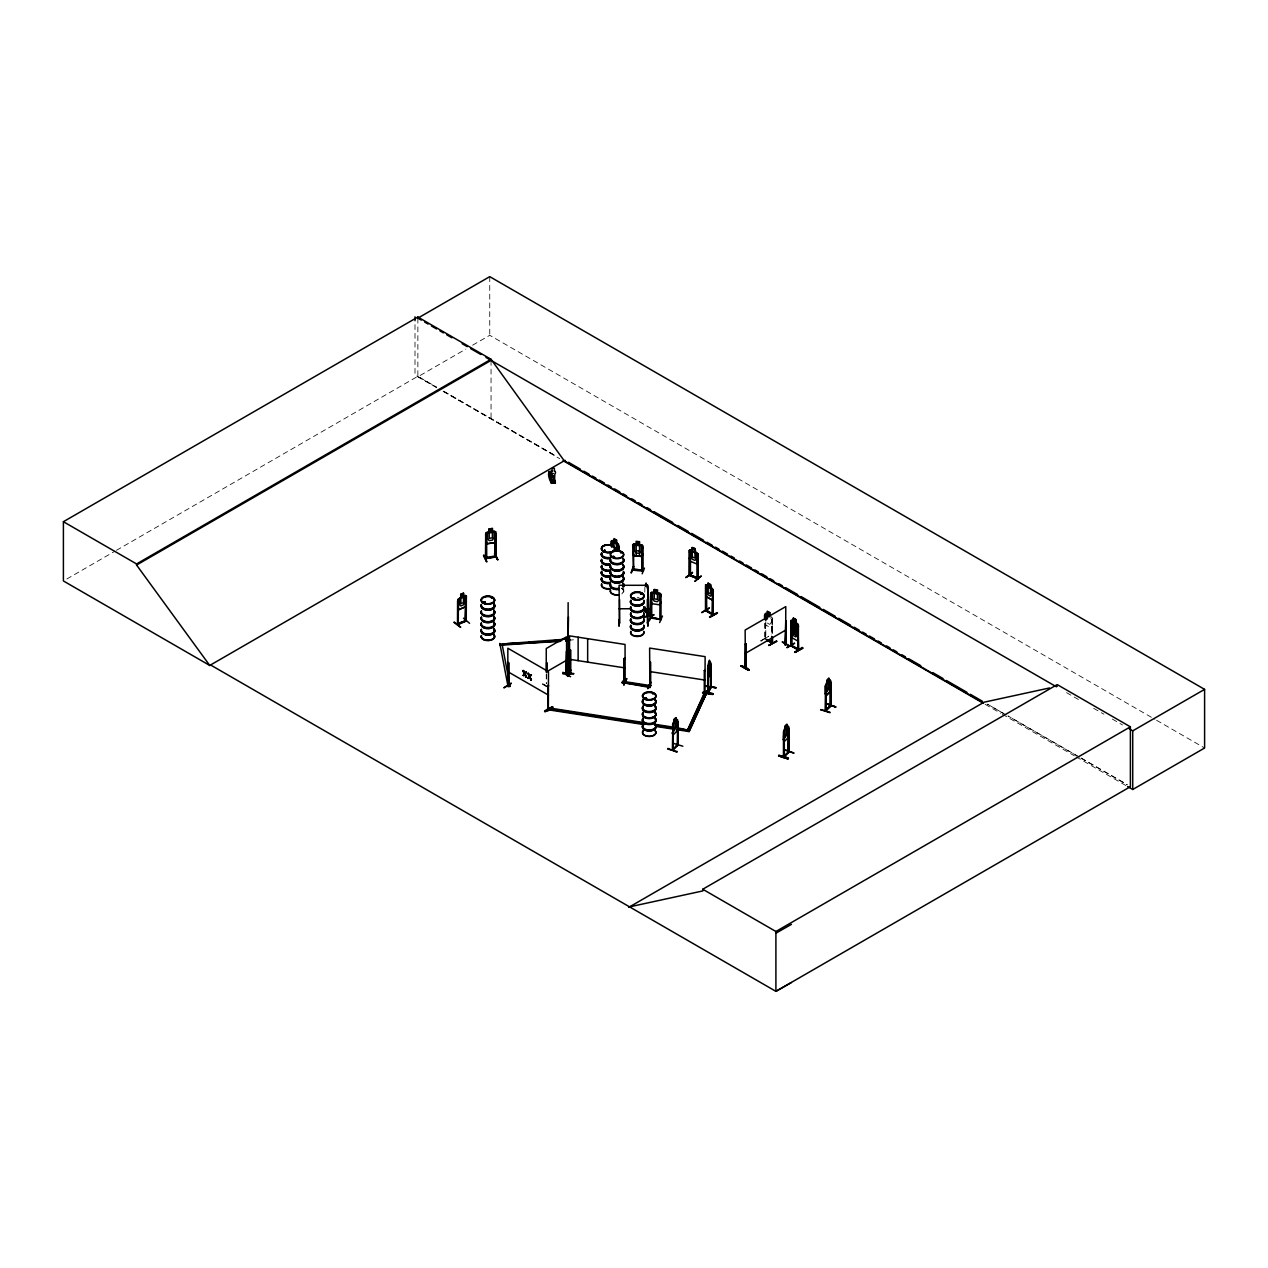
<?xml version="1.0" encoding="UTF-8"?>
<svg xmlns="http://www.w3.org/2000/svg" width="1268" height="1268" viewBox="0 0 1268 1268"><rect width="100%" height="100%" fill="white"/><g stroke="black" fill="none" stroke-linecap="round" stroke-linejoin="round"><path stroke-width="0.75" stroke-dasharray="5 3.75" d="M548.6 687.621L542.514 683.69L545.589 685.417M623.888 591.11L621.843 593.963M771.451 628.31L772.402 625.885L771.546 628.262L765.587 624.918L764.984 621.589M66.824 578.985L114.738 551.311M116.45 550.328L417.869 376.295L436.588 387.105M417.869 318.141L417.869 376.786L465.8 349.128M472.631 345.165L489.749 335.291L1154.879 719.305M772.307 633.54L772.402 618.134L771.515 616.613M771.626 619.45L772.577 619.703L771.626 619.45L771.626 635.094M760.673 640.816L768.709 636.187L761.101 641.085M760.99 640.958L768.614 636.568M568.492 640.292L573.691 639.785M436.335 387.247L415.001 374.979L415.001 322.643M443.166 391.178L555.701 455.894L443.404 391.035M1006.206 714.962L987.455 704.168L1006.158 714.978M1079.528 757.123L1007.917 715.929L1079.337 757.234M1081.224 758.09L1127.268 784.575M542.53 683.658L548.616 687.224M542.339 684.197L548.442 687.779M1156.606 720.287L1204.6 748.009M1066.562 692.661L1078.434 699.508M1093.698 708.321L1103.889 714.201M1112.369 719.099L1122.545 724.979M1081.033 758.201L1126.983 784.734M417.869 376.786L436.588 387.596M443.404 391.527L559.679 458.651M985.173 704.311L1000.61 713.234M1002.338 714.217L1074.392 755.823M1076.104 756.822L1125.857 785.542M767.394 623.079L769.724 624.427L770.976 622.842L770.976 617.453M621.843 588.209L623.888 591.046M771.483 616.692L772.307 618.134M772.402 618.134L772.577 633.382M771.895 619.307L771.895 634.935M765.809 621.653L765.809 639.246M765.539 623.761L765.539 637.455M765.111 623.206L765.111 636.901M764.858 623.365L764.858 637.043M644.889 587.195L644.778 593.028M623.729 587.449L623.713 591.189M546.603 673.879L546.524 683.658M546.254 674.085L546.254 683.5M491.049 360.381L491.049 419.026M489.749 276.646L489.749 335.291M637.265 597.339A6.72 3.883 0 0 1 638.993 597.466M622.826 587.702A6.705 3.867 0 0 1 621.764 588.51A6.72 3.883 0 0 1 621.764 593.931M621.732 588.098A6.673 3.852 0 0 1 621.732 593.551"/><path stroke-width="1.5" d="M554.417 481.539L554.893 473.867A2.393 1.934 -13.3 0 0 554.417 470.919L554.401 470.84M466.355 621.003L457.732 624.728L457.97 599.447L460.791 597.26L460.696 594.312L463.597 593.139L463.597 596.023M678.126 745.156L672.975 749.753M784.353 755.791L783.402 757.059L788.633 751.464M830.73 705.436L830.16 705.341M825.785 687.636L825.737 711.158L831.158 705.801M702.583 692.772C708.907 690.22 723.014 697.511 702.599 692.693M712.965 694.42L702.726 692.36L713.123 694.103M710.302 687.05L711.031 686.479L708.004 692.645M708.432 692.772L708.606 666.017L709.494 664.178L708.606 671.406M710.983 687.399L708.178 693.295L708.146 667L709.525 660.168L709.604 663.227M552.071 468.653L552.056 471.11A2.393 1.934 -13.3 0 0 551.564 474.232L552.056 481.729M553.688 481.333L553.054 480.699M677.683 727.578L677.033 730.954M645.634 610.922L645.174 609.448L645.158 611.002M648.55 614.631L648.962 616.121L644.826 609.528M707.75 693.247L707.671 667.982L708.701 662.15M707.75 668.03L710.27 661.722L708.606 673.704L708.146 672.389M677.175 751.512L667.602 749.055M676.906 752.241L667.871 748.374M778.6 755.839C787.444 755.665 795.321 762.337 778.6 755.839L787.935 758.946M778.853 755.522L788.189 758.629M778.869 755.142L788.205 758.216M820.602 709.826C831.428 711.95 835.216 714.994 820.84 709.557M690.141 552.309L689.348 551.976L690.363 552.135L690.458 575.593L689.538 574.356L689.301 575.482L689.412 550.249L689.348 575.434L697.923 579M697.257 577.606L698.24 577.97L690.236 575.196L697.511 577.622M689.57 575.26L698.224 578.858L697.352 555.035L697.511 578.477M568.127 602.649L568.127 673.593L568.492 672.674M568.555 673.466L568.492 649.517M484.55 601.793L483.631 602.902M484.17 602.601L484.994 602.601L484.36 601.824M492.38 597.973L491.366 597.973L492.174 598.433M491.81 597.656L492.396 598.131M603.536 550.962L603.536 550.962A6.705 3.867 0 0 1 604.788 550.423L605.311 550.661M603.964 550.566L604.773 550.264M611.937 546.286C613.538 546.825 609.686 547.174 611.731 542.688L612.412 543.084L611.731 542.688M614.505 556.937L612.713 556.509L613.458 557.032M633.382 598.433L634.745 598.401M640.625 594.058L641.782 594.153L641.006 593.614M644.952 697.971L646.3 698.082L645.206 697.812M646.173 697.78L646.395 698.795M646.664 698.525L645.333 698.7M652.655 694.008L653.448 693.659M650.009 609.115L643.272 610.574M618.974 619.925L619.053 625.742M740.94 665.938C748.12 666.556 754.999 675.004 740.94 665.938L748.611 670.296M741.289 665.668L749.023 670.075M453.912 622.334L460.379 627.28M454.309 622.097L460.728 627.121M705.594 593.361L706.371 596.673L712.236 600.065L713.091 597.577M798.301 632.716L797.445 635.094L798.301 632.605M636.124 544.226L634.507 545.082L634.507 550.471L636.235 552.991L639.468 553.387L641.196 551.295L641.196 545.906L639.611 544.574M641.814 544.923L633.762 543.94L632.669 544.844L633.54 570.172L633.746 546.46L632.716 546.54L633.746 546.46M641.877 556.494L633.762 555.511L632.684 552.515L633.731 555.574L641.862 556.557L643.066 553.767M798.301 638.327L797.35 640.768L791.422 637.408L790.804 620.638L791.692 620.02L798.396 624.918L798.38 650.135L790.852 645.777L791.105 622.176M630.989 572.803L633.255 566.717M631.448 572.803L633.762 566.352M632.684 569.776C636.314 568.191 654.985 572.835 632.7 570.061M642.084 547.713L643.114 547.617L642.084 547.713L642.084 571.171L643.066 571.329L643.066 546.017L641.846 544.844M642.29 570.933L643.082 571.044M633.857 569.316L643.114 570.22M642.131 573.802L644.461 568.112M672.896 723.442L672.389 750.339L678.126 744.237L677.175 744.696M672.436 725.106L673.023 723.553M494.837 556.05L494.869 557.223L495.55 555.907M650.722 600.652L651.784 603.679L659.836 604.852L660.977 602.237M659.836 604.852L661.008 602.173M570.473 650.262L569.538 650.119L570.473 650.262L570.505 673.768L570.568 650.056M570.822 669.964L567.541 676.383L570.267 670.312M568.048 676.335L570.695 670.36M570.584 673.134L569.57 672.468L570.6 672.611M624.11 658.567L625.14 658.504L624.11 658.567L624.078 682.073L625.156 682.184L625.045 644.461L569.538 635.87L569.617 673.657L570.679 673.53L569.776 673.324M623.999 681.391L625.251 681.122L624.125 681.772M625.251 681.122L624.078 681.217L625.061 682.216M626.566 678.586L623.84 685.085L626.63 678.634M626.661 678.998L623.904 684.657M649.723 662.118L650.658 662.261L650.674 685.94C648.328 685.544 651.689 684.213 649.533 684.942M650.341 682.564L648.059 688.587M650.849 682.517L647.615 688.587L650.928 682.168M704.992 694.42L705.119 656.65L649.628 648.075L649.834 685.56M650.643 685.687L649.628 685.782M704.279 670.566L705.214 670.693L704.279 670.566L704.279 694.278M705.008 693.533L704.422 693.12M687.066 731.256L704.279 693.168L705.23 694.389M687.874 729.496L704.279 694.024L705.325 694.182M703.978 696.814L706.672 690.791L707.227 691.361M704.073 697.257L706.72 690.838M704.501 697.352L707.227 691.345M551.057 476.308L552.151 475.817M701.822 612.682L709.446 607.958M787.016 647.742L794.64 643.336M483.473 555.574C492.967 575.022 477.798 541.832 486.69 561.47M504.03 687.906L511.289 683.309M642.654 722.395L548.838 707.893L548.299 709.05L644.065 723.87M644.065 724.599L548.299 709.795L548.838 707.893M651.736 594.518L650.706 594.581L651.736 594.518L651.752 618.213L650.785 617.231M654.145 592.41L654.177 589.462L657.585 589.985L657.442 593.012L659.154 594.232L659.154 599.621L657.442 601.666L654.256 601.175L652.544 598.607L652.544 593.218L654.256 592.521L654.288 589.572M651.784 603.679L650.88 600.588M648.709 620.781L651.498 614.774M660.042 595.801L660.993 595.96L660.042 595.801L659.836 619.466L661.088 618.578M659.725 593.361L661.008 594.423L660.993 619.64L651.498 617.373M649.248 620.924L652.037 614.917M622.192 682.485L622.731 681.328L650.484 685.608L649.945 687.51L622.192 682.485L649.945 686.78M622.192 683.23L622.731 681.328M659.836 618.847L660.755 618.816M662.467 616.042L659.645 622.54M649.945 687.51L650.595 685.116M677.286 729.75L689.079 731.573L706.244 693.881L704.216 693.564M689.079 731.573L706.244 693.881M708.764 662.324L709.335 661.135L708.764 663.275M708.051 669.187L708.115 693.295M710.952 663.909L710.73 687.969L710.46 662.118L710.825 687.858M707.988 677.809L710.143 673.292M710.254 673.308L708.083 677.968L707.671 675.67M705.61 685.956L716.151 687.763L705.753 686.083M716.135 687.731L705.626 686.289M673.229 729.576L674.101 731.002L676.636 726.152L675.812 717.656L674.053 719.416L673.229 724.186L672.817 750.387L672.928 726.342M507.882 686.004L508.801 686.146M507.834 686.02L507.834 648.217L548.473 671.675L548.347 709.367M692.439 572.676L686.162 577.368M705.547 610.701L706.688 611.002L706.577 593.408M713.076 615.107L712.331 613.76L713.361 613.966L713.44 614.948L705.816 610.558M712.299 614.647L712.664 598.876M765.888 639.294L772.577 643.161L772.053 641.909M790.804 620.638L790.741 645.777L791.264 644.778L791.612 646.22L791.533 622.715M797.651 648.899L798.143 649.232M791.105 645.634L798.65 649.977L797.889 626.075L798.048 649.533M785.272 644.303L785.51 644.001M672.88 748.96L673.292 750.006L672.975 748.897M677.223 744.649L677.698 745.584M677.239 745.426L677.714 721.555L678.079 745.204L677.683 719.844M783.466 756.933L783.466 731.81L788.141 726.073L788.205 752.273L788.744 728.26L789.108 751.924L783.798 757.17L783.783 733.649M825.405 710.191C840.605 697.384 820.19 714.423 826.276 709.826M830.73 706.292L830.049 680.028L825.31 685.798L825.468 710.983L825.943 710.223M831.079 705.848L830.746 682.263L830.207 706.26M465.388 595.358L458.033 599.51L458.033 607.198M546.254 672.198L546.254 648.519L566.574 636.79L566.558 674.465M604.741 550.312L603.948 550.883L604.852 550.375M603.869 550.772L605.28 550.772M603.885 551.247L605.311 551.374M612.238 546.952L611.683 546.381M613.823 557.207L613.141 556.636M614.362 557.238L612.713 557.365L612.935 556.351M621.177 552.721L620.401 552.515L621.479 552.769M632.859 598.02L633.968 597.814M633.699 598.781L633.144 597.925M645.491 697.717L644.746 698.668M523.335 670.407L524.572 673.435L523.446 675.606L526.458 672.214L524.476 673.387L522.907 670.645L523.938 670.756L524.144 673.688L522.907 670.645M524.904 673.134L525.887 671.881M529.723 676.874L530.991 679.949L529.723 676.874L531.403 675.067L529.422 676.24L528.28 673.26L529.85 675.987L527.805 678.126M523.446 675.606L526.458 672.214M528.391 678.459L529.818 676.938L531.403 679.711M486.643 557.571L485.39 558.411L495.661 556.763M486.516 558.475L486.436 534.779L486.436 558.237M494.742 557.175L494.758 533.495L495.693 533.352L495.899 557.001M528.233 677.889L529.517 676.288L528.28 673.26M465.166 620.353L466.355 620.147L465.324 620.274M485.803 533.463L486.801 532.259L494.679 531.118M645.301 584.976L645.444 586.339M644.857 610.51L648.519 616.185M648.202 615.551L649.026 615.186M674.053 722.3L674.148 719.447L675.86 717.846M672.928 723.521L677.017 719.336M678.031 721.666L677.223 722.047M677.096 730.939L672.991 735.139L672.278 732.841M673.324 743.333L682.866 746.234M825.848 710.54L826.245 684.894L827.069 680.124L828.844 678.348L828.892 681.423L830.128 680.187M827.18 680.155L828.939 678.38M826.054 684.26L827.069 683.008M783.402 756.203L784.353 756.647L784.242 730.891L785.066 726.136L786.842 724.361L787.666 732.872L785.13 737.707L784.242 736.28M785.177 726.168L786.889 724.551M831.063 682.358L830.255 682.739M789.061 728.371L788.252 728.751M825.912 695.815L830.128 691.646L830.714 688.27L830.065 691.662L826.023 695.847L825.373 693.469L826.054 695.704M826.577 703.819L835.675 707.148M826.593 703.851L835.897 706.926L826.292 703.677M784.559 749.832L793.673 753.144M783.941 756.235L789.124 751.781M551.723 479.573C554.607 492.158 542.672 468.415 552.547 471.522M548.775 472.282L549.963 472.156L550.835 475.88M551.358 483.393C545.509 457.922 551.913 481.143 551.675 483.251M745.901 667.317L745.061 667.808L745.901 666.461M746.059 667.586L746.091 644.065L745.14 644.303L746.091 644.065M785.019 644.762L785.78 620.844L786.049 644.556L785.019 644.762L786.144 643.589M632.78 544.891L633.841 543.972M689.332 550.312L692.28 550.407L692.28 547.522L695.149 548.711L696.417 558.665L694.975 560.377L692.296 559.267L690.87 556.351L690.87 550.962L692.296 550.597L692.376 547.665M690.252 549.662L698.018 553.815L697.765 579.016L698.018 578.176M695.149 548.711L692.201 547.586M695.086 551.659L698.018 553.815M689.332 558.047L690.22 561.28L697.035 564.022L697.955 561.613M698.145 555.368L697.131 555.21M685.75 577.622L692.518 572.296L686.226 577.352M689.412 574.642L690.458 574.737M697.194 578.731L697.352 555.035M694.975 580.982L701.315 575.957L695.038 581.378M485.105 602.902L484.883 601.888M634.159 598.67L633.144 598.591M677.667 744.158L672.912 749.753M830.651 705.69L826.276 709.763M788.664 752.352L788.712 726.548M492.396 528.582L489.068 528.93L489.21 531.958L487.514 533.194L487.514 538.567L489.21 540.612L492.396 540.12L494.108 537.553L494.108 532.164L492.396 531.466L492.491 528.407L489.068 528.93L489.099 531.878L485.692 533.448L485.486 558.617L495.709 556.24M706.466 584.992L705.594 585.61L705.626 610.748L713.171 615.107L713.171 589.889L710.682 587.417L710.682 584.532L708.099 583.137C711.427 590.793 697.891 579.238 712.251 588.431L713.171 589.889M765.729 613.363L764.984 619.672C763.526 614.092 765.206 611.033 769.898 615.677M611.382 544.971L611.382 541.103L613.981 541.452M611.461 541.182L612.254 540.485L618.102 543.877L618.958 551.184M790.725 626.313L791.533 625.742L790.725 626.44M632.684 568.92L632.843 569.776M457.605 623.634L458.683 623.697M465.324 621.13L466.244 621.13L466.355 595.77L463.438 596.119L463.438 593.234L460.696 594.312M783.846 756.552L783.957 733.047M650.69 616.961L661.088 619.434M546.603 662.578L546.603 671.992M566.194 674.734L566.574 651.055L566.241 674.719M566.574 674.861L566.844 651.197M570.568 676.747L562.96 672.278M611.382 541.103L611.461 546.746M616.517 539.994L616.343 549.329L613.981 547.998L613.981 538.567L616.517 539.994L616.422 542.926M619.038 545.319L616.517 542.878M793.245 626.709L793.245 623.824M795.781 628.135L796.954 629.863L796.954 635.252L795.702 636.837L793.34 635.506L792.072 632.494L792.072 627.105L793.34 626.852M797.334 629.102L798.301 630.576M791.422 637.408L790.804 634.079M618.277 550.629L618.53 546.571L619.228 550.867M619.228 546.968L618.277 546.73M508.103 662.324L508.056 686.559L510.148 686.416L508.056 685.829M508.531 662.863L508.611 686.368L508.088 684.863M548.727 685.782L547.776 685.528M547.697 708.337L548.299 709.795M548.442 708.59L547.697 708.099L548.695 708.305M552.468 706.656C553.149 710.999 534.399 714.962 552.515 706.72M544.891 711.57L552.864 707.306M552.531 707.1L544.971 711.522M785.415 644.857L786.033 621.003M789.821 646.03L782.578 641.909M745.061 666.952L745.774 666.508M785.621 644.303L785.78 606.595L745.14 630.053L745.394 667.982L745.822 643.906M210.678 665.018L209.854 665.51L63.4 580.95L63.4 521.703L417.869 317.048L491.049 359.288L564.228 460.791L983.207 702.694M417.869 317.048L417.869 318.141L489.749 276.646L1204.6 689.364L1204.6 748.009L1132.72 789.504L1127.585 786.525M63.4 521.703L136.579 563.943L491.049 359.288M791.422 982.51L775.905 991.354L210.583 664.971L209.743 665.446L136.579 565.037L491.049 360.381M209.743 665.446L565.053 460.316M522.876 675.273L523.874 675.369M525.428 676.747L526.458 676.858L524.445 674.322M530.816 674.734L531.403 675.067M529.818 676.938L530.991 679.949M547.95 671.01L566.574 660.263M708.099 583.137L706.926 591.807L708.178 594.835L710.508 596.182L711.76 594.597L710.508 584.627M705.896 587.147L706.403 611.192M712.41 591.205L713.361 591.443L712.41 591.205L712.442 614.726M706.371 596.673L712.236 600.065M712.331 613.997L706.656 610.431M709.541 616.771C718.29 613.664 721.429 609.005 709.604 617.231M709.906 617.421L717.529 613.015M766.141 620.052L767.394 611.35L769.898 612.793L769.724 615.773M765.111 615.392L765.809 615.788M769.898 612.793L767.314 611.398M793.308 618.166L795.813 619.608L795.718 622.556L796.97 624.236L796.97 629.625L795.718 631.21L793.388 629.863L792.135 626.836L793.388 618.118L795.892 619.561L795.892 622.445M745.14 653.511L785.78 630.053M797.509 623.38L798.222 624.95M790.804 628.389L791.581 631.702L797.524 635.046M798.571 626.471L797.62 626.234M771.816 642.099L767.108 639.69M771.895 636.901L771.626 643.003L771.626 637.043M776.761 641.307L768.709 645.475L776.745 641.275M791.882 645.222L790.772 644.968M797.81 648.883L791.612 645.618L798.38 649.279M802.375 647.441C778.726 661.484 818.763 639.12 795.115 652.449M628.738 907.349L984.047 702.203L1049.508 687.969M629.562 906.858L702.741 890.944L702.741 889.248L1057.211 684.593L1130.39 726.833L1130.39 786.699L775.905 991.354L775.905 931.489L1130.39 726.833M1057.211 686.289L1056.387 686.78L485.945 357.433M1129.328 728.894L1132.72 730.859L1204.6 689.364M775.905 933.2L791.422 924.356M457.621 623.571L465.404 620.797L457.732 623.872M632.795 568.936L633.651 569.015M633.778 569.284L632.7 569.205M603.394 552.119A6.72 3.883 0 0 1 604.773 551.501L605.264 551.247M614.14 557.238L613.268 557.064M465.166 621.241L466.038 597.402L465.927 620.876L457.494 624.522L457.589 601.048L458.604 600.889L457.875 624.696M458.604 600.889L457.589 601.048M465.261 597.735L466.038 597.402M465.324 606.754L458.81 609.559L457.97 607.134M469.556 623.285L463.502 618.213M553.609 479.193L554.211 483.156L555.178 482.839L555.194 481.824L551.358 481.999L551.358 480.984L551.643 481.777L554.924 480.699L554.924 481.713M554.718 483.14L553.704 475.627M552.642 468.098L553.545 467.94M570.441 672.88L569.443 673.593L569.776 672.468M825.468 710.128L825.959 687.05M465.99 620.004L465.404 621.415L465.483 597.91M458.255 624.189L458.366 600.715M710.587 687.304L708.432 692.027M647.393 622.953L647.853 622.128M619.576 599.542L619.513 623.285L619.085 585.293L647.821 585.293L647.853 622.984M641.513 594.359L640.705 594.042M646.141 586.149L646.141 583.264L647.853 590.032M647.266 585.198L648.17 589.366M648.186 589.287L648.614 616.2M645.269 610.384L644.841 609.607L648.931 616.074L648.233 592.156M643.114 610.384L649.85 608.894M643.779 616.819L653.86 614.663M613.981 541.642L612.729 541.896L612.729 545.478M797.937 648.677L798.254 650.088M552.166 476.499L551.215 476.356L552.166 476.673M492.38 531.403L495.931 531.847L495.788 557.017L485.723 558.617M486.532 534.985L485.596 535.144M486.801 543.718L494.679 542.561M485.692 541.182L486.738 543.893L494.758 542.641L495.931 539.597M494.599 553.815L497.769 559.759M494.98 553.751L497.817 559.806L495.027 553.799M782.213 642.036L789.869 646.379M552.991 473.408L549.44 473.883L552.991 473.598M553.957 481.032L552.848 481.016L552.848 482.728M486.405 557.365L494.647 556.113M499.83 644.144L569.269 638.913M507.533 643.653L517.186 643.019M528.756 642.274L538.409 641.64M548.045 641.022L557.698 640.403M561.787 640.609L500.052 645.349M565.655 640.372L569.506 640.118M559.854 641.481L502.144 644.477L510.148 686.416M565.655 641.101L569.506 640.847M706.276 610.304L705.547 609.845L706.165 611.144M713.171 614.251L705.674 609.971M772.386 642.496L767.362 639.548M767.108 640.308L772.386 643.351L772.577 637.297M647.33 599.558L647.393 623.27M648.138 619.941L647.885 626.234L647.869 619.513M568.492 616.898L568.048 640.942M566.511 639.801L570.109 639.801M568.127 640.926L568.127 640.134M562.929 673.181L573.691 673.498M573.691 673.926L562.929 673.942M619.085 608.751L630.576 608.751M643.986 608.751L647.821 608.751M830.524 706.371L830.714 680.536M553.213 467.844L554.385 468.558L554.417 470.919M613.458 556.287L614.457 556.795M636.235 545.303L639.468 545.684M636.235 550.692L639.468 551.073M458.366 623.317L457.97 624.696M619.561 622.984L619.149 622.398M624.11 682.025L625.108 681.93M660.977 594.486L659.804 593.218L651.815 592.045L650.722 592.917L650.595 618.023L660.882 619.624M649.628 671.533L705.119 680.108M569.538 659.328L625.045 667.919M622.731 682.057L628.294 682.913M631.987 683.484L644.936 685.497M654.383 724.218L671.977 726.929M677.825 727.848L687.605 730.083M548.838 708.622L554.702 709.525M558.617 710.128L570.346 711.95M574.245 712.553L587.94 714.661M591.839 715.279L595.754 715.881M599.653 716.483L603.568 717.086M607.483 717.688L611.382 718.29M615.297 718.908L628.976 721.016M632.875 721.619L642.654 723.14M656.333 725.248L670.011 727.372M681.74 729.179L685.655 729.782M655.794 725.692L673.387 728.403M677.286 729.005L689.079 730.844M655.794 726.421L673.387 729.132M710.571 669.869L710.175 673.34M497.262 559.41L494.457 553.894M484.725 602.015L484.883 602.997L483.679 602.775M463.502 596.166L464.928 596.515L464.928 601.904L463.502 604.82L460.87 605.961L459.444 604.265L459.444 598.876L460.696 597.196M642.115 571.202L642.163 547.491M825.405 685.829L825.405 693.58M783.925 730.162L783.402 739.593M788.712 734.283L788.157 737.707L784.004 741.843L783.37 739.482M784.29 749.673L793.926 752.97M675.812 720.541L675.923 717.688M798 649.565L797.889 637.804M793.166 623.872L795.781 625.251L793.261 624.014M791.454 625.79L797.382 629.134M613.981 542.609L616.343 543.94M511.258 683.357L504.109 687.525M417.869 318.141L421.277 320.107M424.685 322.072L428.093 324.037M431.485 326.003L436.588 328.951M439.996 330.916L443.404 332.882M446.811 334.847L451.915 337.795M462.123 343.691L467.226 346.639M470.634 348.605L480.841 354.485M568.476 462.281L580.443 469.192M583.866 471.173L589.002 474.137M592.41 476.102L595.833 478.084M599.257 480.049L604.392 483.013M607.816 484.994L611.224 486.975M614.647 488.941L619.783 491.905M623.206 493.886L626.614 495.851M631.749 498.815L635.173 500.797M638.596 502.762L642.004 504.743M647.14 507.707L650.563 509.673M653.987 511.654L672.801 522.511M677.92 525.475L688.191 531.403M691.599 533.368L703.581 540.279M706.989 542.26L712.125 545.224M715.548 547.19L718.972 549.171M722.395 551.152L727.515 554.1M730.939 556.081L734.362 558.063M739.482 561.011L742.905 562.992M746.329 564.973L751.464 567.937M754.888 569.903L758.296 571.884M761.719 573.849L766.855 576.813M770.278 578.794L773.686 580.76M778.821 583.724L782.245 585.705M785.669 587.67L797.635 594.581M801.059 596.562L819.873 607.42M823.281 609.401L835.263 616.311M838.671 618.277L850.654 625.203M854.061 627.169L859.197 630.133M862.62 632.114L866.044 634.079M869.468 636.061L874.587 639.024M878.011 640.99L881.434 642.971M886.554 645.935L889.977 647.9M893.401 649.882L896.825 651.847M901.96 654.811L905.368 656.792M908.791 658.758L920.758 665.684M932.741 672.595L942.996 678.507M946.419 680.488L966.945 692.328M970.353 694.309L982.335 701.22M563.103 460.633L983.461 703.328M769.724 616.739L767.394 615.392L767.394 618.974M794.291 643.209L787.095 647.377M802.755 648.106L794.814 652.259M709.066 608.18L701.87 612.333M507.834 671.675L548.473 695.133M702.741 889.248L775.905 931.489M483.901 602.76L483.726 601.983L485.01 602.49M466.355 595.77L465.467 606.865L458.81 609.734L457.938 607.245M547.776 709.018L548.045 685.386M704.184 694.23L704.168 693.152M616.343 542.973L617.611 544.654L617.611 550.043M646.268 584.247L647.013 586.355L646.268 585.198M826.245 690.283L827.132 691.694L829.668 686.86L828.844 678.348M797.303 629.182L798.143 638.327M486.706 543.829L485.771 533.4M527.853 673.498L529.089 676.541M525.206 673.768L526.458 676.858M526.046 677.096L524.778 674.021L525.855 676.51M653.876 615.043L643.779 617.231M776.381 640.99L768.773 645.396M672.341 732.761L672.991 735.139M553.45 477.545L554.924 483.108L553.387 475.548L555.447 483.06L551.628 483.124L551.628 482.109M553.339 479.447L554.306 483.156M553.926 482.632L553.926 480.921M549.678 471.95L552.515 483.314M549.409 472.203L552.135 483.346M499.83 643.415L508.056 686.559M619.022 619.513L619.053 626.234M1132.72 730.859L1132.72 789.504M793.467 618.261L793.467 621.146M791.803 622.572L791.612 646.22M786.937 724.393L786.889 727.436M772.307 637.439L772.307 643.32M765.539 615.947L765.539 619.846M745.41 644.461L745.41 667.919M713.091 589.874L712.933 615.059M705.674 585.562L705.626 610.843M690.363 552.135L690.236 575.799M650.88 592.901L650.849 600.652M648.233 607.8L648.17 615.709M646.141 583.264L646.062 586.323M645.206 607.055L645.254 611.033M639.468 556.272L639.611 541.69L636.124 541.341L636.235 555.875M624.189 658.361L624.189 682.105M618.53 546.571L618.53 550.486M587.655 638.676L587.655 662.134M578.129 637.202L578.129 660.66M554.909 481.856L551.897 482.902L551.897 482.094M546.873 662.736L546.873 672.151M508.801 662.704L508.88 686.21M415.001 316.826L415.001 320.709M136.579 563.943L136.579 565.037M643.716 612.84A6.689 3.867 0 0 1 637.265 617.706A6.689 3.867 0 0 1 630.798 612.84M643.732 601.301A6.705 3.867 0 0 1 637.265 606.183A6.705 3.867 0 0 1 630.782 601.301M643.732 600.224A6.705 3.867 0 0 1 637.265 605.09A6.705 3.867 0 0 1 630.782 600.224M643.732 607.784A6.705 3.867 0 0 1 637.265 612.65A6.705 3.867 0 0 1 630.782 607.784M643.843 607.388A6.815 3.931 0 0 1 637.265 612.333A6.815 3.931 0 0 1 630.671 607.388M643.843 607.055A6.815 3.931 0 0 1 637.265 612A6.815 3.931 0 0 1 630.671 607.055M643.732 606.69A6.705 3.867 0 0 1 637.265 611.572A6.705 3.867 0 0 1 630.782 606.69M643.843 600.905A6.815 3.931 0 0 1 637.265 605.866A6.815 3.931 0 0 1 630.671 600.905M643.843 600.572A6.815 3.931 0 0 1 637.265 605.533A6.815 3.931 0 0 1 630.671 600.572M643.764 612.967A6.736 3.883 0 0 1 637.265 617.865A6.736 3.883 0 0 1 630.751 612.967M643.716 613.205A6.689 3.867 0 0 1 637.265 618.071A6.689 3.867 0 0 1 630.798 613.205M643.716 613.791A6.673 3.852 0 0 1 637.265 618.657A6.673 3.852 0 0 1 630.814 613.791M643.716 631.29A6.689 3.867 0 0 1 637.265 636.156A6.689 3.867 0 0 1 630.798 631.29M643.732 619.751A6.705 3.867 0 0 1 637.265 624.633A6.705 3.867 0 0 1 630.782 619.751M643.748 618.673A6.72 3.883 0 0 1 637.265 623.555A6.72 3.883 0 0 1 630.767 618.673M643.732 626.234A6.705 3.867 0 0 1 637.265 631.099A6.705 3.867 0 0 1 630.782 626.234M643.843 625.837A6.815 3.931 0 0 1 637.265 630.782A6.815 3.931 0 0 1 630.671 625.837M643.843 625.504A6.815 3.931 0 0 1 637.265 630.45A6.815 3.931 0 0 1 630.671 625.504M643.732 625.14A6.705 3.867 0 0 1 637.265 630.022A6.705 3.867 0 0 1 630.782 625.14M643.843 619.355A6.815 3.931 0 0 1 637.265 624.316A6.815 3.931 0 0 1 630.671 619.355M643.843 619.022A6.815 3.931 0 0 1 637.265 623.983A6.815 3.931 0 0 1 630.671 619.022M643.716 631.654A6.689 3.867 0 0 1 637.265 636.52A6.689 3.867 0 0 1 630.798 631.654M609.876 570.125A6.705 3.867 0 0 1 601.666 565.385M603.378 551.326A6.736 3.883 0 0 0 614.647 549.583A6.736 3.883 0 0 0 606.389 544.828A6.736 3.883 0 0 0 603.378 551.326A6.815 3.931 0 0 1 604.725 550.74M609.908 558.285A6.815 3.931 0 0 1 601.555 553.466M603.314 551.707A6.815 3.931 0 0 1 604.725 551.073M609.876 558.602A6.72 3.883 0 0 1 601.65 553.862M609.908 557.952A6.815 3.931 0 0 1 601.555 553.133M609.876 557.508A6.705 3.867 0 0 1 601.666 552.769M609.876 565.068A6.705 3.867 0 0 1 601.666 560.329M609.908 564.751A6.815 3.931 0 0 1 601.555 559.933M609.908 564.418A6.815 3.931 0 0 1 601.555 559.6M609.876 563.991A6.72 3.883 0 0 1 601.65 559.236M609.876 570.537A6.705 3.867 0 0 1 601.666 565.782M609.876 571.091A6.705 3.867 0 0 1 601.666 566.352M609.86 588.558A6.673 3.852 0 0 1 601.682 583.835M609.876 570.79A6.736 3.883 0 0 1 601.634 566.019M609.876 577.051A6.72 3.883 0 0 1 601.65 572.312M609.876 575.957A6.705 3.867 0 0 1 601.666 571.218M609.876 583.518A6.705 3.867 0 0 1 601.666 578.779M609.908 583.201A6.815 3.931 0 0 1 601.555 578.382M609.908 582.868A6.815 3.931 0 0 1 601.555 578.049M609.876 582.44A6.705 3.867 0 0 1 601.666 577.701M609.908 576.734A6.815 3.931 0 0 1 601.555 571.916M609.908 576.401A6.815 3.931 0 0 1 601.555 571.583M609.876 588.954A6.736 3.883 0 0 1 601.634 584.199M493.712 615.979A6.673 3.852 0 0 1 488.798 621.732A6.673 3.852 0 0 1 481.475 616.914A6.736 3.883 0 0 0 488.798 621.906A6.736 3.883 0 0 0 493.759 616.105M493.743 604.44A6.72 3.883 0 0 1 488.798 610.241A6.72 3.883 0 0 1 481.428 605.375M493.743 603.362A6.72 3.883 0 0 1 488.798 609.147A6.72 3.883 0 0 1 481.428 604.297M493.743 610.922A6.72 3.883 0 0 1 488.798 616.708A6.72 3.883 0 0 1 481.428 611.858M493.823 610.51A6.815 3.931 0 0 1 488.814 616.391A6.815 3.931 0 0 1 481.333 611.461M493.823 610.177A6.815 3.931 0 0 1 488.814 616.058A6.815 3.931 0 0 1 481.333 611.128M493.823 604.043A6.815 3.931 0 0 1 488.814 609.908A6.815 3.931 0 0 1 481.333 604.995M493.823 603.711A6.815 3.931 0 0 1 488.814 609.575A6.815 3.931 0 0 1 481.333 604.662M493.727 609.845A6.705 3.867 0 0 1 488.798 615.614A6.705 3.867 0 0 1 481.444 610.78M493.759 616.597A6.736 3.883 0 0 1 488.798 622.398A6.736 3.883 0 0 1 481.412 617.532M493.743 621.811A6.72 3.883 0 0 1 488.798 627.597A6.72 3.883 0 0 1 481.428 622.746M493.743 629.372A6.72 3.883 0 0 1 488.798 635.157A6.72 3.883 0 0 1 481.428 630.307M493.823 628.96A6.815 3.931 0 0 1 488.814 634.84A6.815 3.931 0 0 1 481.333 629.911M493.823 628.627A6.815 3.931 0 0 1 488.814 634.507A6.815 3.931 0 0 1 481.333 629.578M493.727 628.294A6.705 3.867 0 0 1 488.798 634.063A6.705 3.867 0 0 1 481.444 629.229M493.823 622.493A6.815 3.931 0 0 1 488.814 628.357A6.815 3.931 0 0 1 481.333 623.444M493.823 622.16A6.815 3.931 0 0 1 488.814 628.025A6.815 3.931 0 0 1 481.333 623.111M493.743 622.889A6.72 3.883 0 0 1 488.798 628.69A6.72 3.883 0 0 1 481.428 623.824M493.759 634.793A6.736 3.883 0 0 1 488.798 640.578A6.736 3.883 0 0 1 481.412 635.728M493.712 634.428A6.673 3.852 0 0 1 489.654 640.086A6.673 3.852 0 0 1 481.238 636.362M493.712 616.961A6.689 3.867 0 0 1 489.654 622.62A6.689 3.867 0 0 1 481.222 618.879M493.759 634.555A6.736 3.883 0 0 1 488.798 640.356A6.736 3.883 0 0 1 481.412 635.506M655.112 706.403A6.815 3.931 0 0 1 649.216 712.299A6.815 3.931 0 0 1 643.32 706.403M655.033 706.815A6.705 3.867 0 0 1 649.216 712.616A6.705 3.867 0 0 1 643.415 706.815M655.049 711.998A6.736 3.883 0 0 1 649.216 717.831A6.736 3.883 0 0 1 643.383 711.998M655.033 712.236A6.72 3.883 0 0 1 649.216 718.053A6.72 3.883 0 0 1 643.399 712.236M655.112 699.936A6.815 3.931 0 0 1 649.216 705.832A6.815 3.931 0 0 1 643.32 699.936M655.033 705.721A6.72 3.883 0 0 1 649.216 711.538A6.72 3.883 0 0 1 643.399 705.721M655.033 700.332A6.705 3.867 0 0 1 649.216 706.149A6.705 3.867 0 0 1 643.415 700.332M655.112 706.07A6.815 3.931 0 0 1 649.216 711.966A6.815 3.931 0 0 1 643.32 706.07M655.112 699.603A6.815 3.931 0 0 1 649.216 705.499A6.815 3.931 0 0 1 643.32 699.603M655.033 699.254A6.72 3.883 0 0 1 649.216 705.071A6.72 3.883 0 0 1 643.399 699.254M655.112 724.852A6.815 3.931 0 0 1 649.216 730.748A6.815 3.931 0 0 1 643.32 724.852M655.033 725.248A6.72 3.883 0 0 1 649.216 731.081A6.72 3.883 0 0 1 643.399 725.248M655.049 730.447A6.736 3.883 0 0 1 649.216 736.28A6.736 3.883 0 0 1 643.383 730.447M655.001 712.838A6.673 3.852 0 0 1 649.216 718.623A6.673 3.852 0 0 1 643.431 712.838M655.033 730.701A6.705 3.867 0 0 1 649.216 736.502A6.705 3.867 0 0 1 643.415 730.701M655.049 712.489A6.736 3.883 0 0 1 649.216 718.322A6.736 3.883 0 0 1 643.383 712.489M655.112 718.385A6.815 3.931 0 0 1 649.216 724.282A6.815 3.931 0 0 1 643.32 718.385M655.033 724.171A6.72 3.883 0 0 1 649.216 729.988A6.72 3.883 0 0 1 643.399 724.171M655.033 718.782A6.705 3.867 0 0 1 649.216 724.599A6.705 3.867 0 0 1 643.415 718.782M655.112 724.519A6.815 3.931 0 0 1 649.216 730.416A6.815 3.931 0 0 1 643.32 724.519M655.112 718.053A6.815 3.931 0 0 1 649.216 723.949A6.815 3.931 0 0 1 643.32 718.053M655.033 717.704A6.72 3.883 0 0 1 649.216 723.521A6.72 3.883 0 0 1 643.399 717.704M623.476 571.377A6.673 3.852 0 0 1 617.025 576.227A6.673 3.852 0 0 1 610.574 571.377M623.491 559.838A6.705 3.867 0 0 1 617.025 564.72A6.705 3.867 0 0 1 610.542 559.838M623.507 558.76A6.72 3.883 0 0 1 617.025 563.642A6.72 3.883 0 0 1 610.526 558.76M623.507 566.321A6.72 3.883 0 0 1 617.025 571.202A6.72 3.883 0 0 1 610.526 566.321M622.921 564.973A6.815 3.931 0 0 1 617.912 570.838A6.815 3.931 0 0 1 610.431 565.924M622.921 564.64A6.815 3.931 0 0 1 617.912 570.505A6.815 3.931 0 0 1 610.431 565.591M623.507 565.227A6.72 3.883 0 0 1 617.025 570.109A6.72 3.883 0 0 1 610.526 565.227M622.921 558.506A6.815 3.931 0 0 1 617.912 564.371A6.815 3.931 0 0 1 610.431 559.457M622.921 558.174A6.815 3.931 0 0 1 617.912 564.038A6.815 3.931 0 0 1 610.431 559.125M623.491 571.757A6.705 3.867 0 0 1 617.025 576.623A6.705 3.867 0 0 1 610.542 571.757M623.491 572.328A6.705 3.867 0 0 1 617.025 577.209A6.705 3.867 0 0 1 610.542 572.328M618.752 594.74A6.736 3.883 0 0 1 610.51 589.969M623.523 571.995A6.736 3.883 0 0 1 617.025 576.892A6.736 3.883 0 0 1 610.51 571.995M623.491 578.287A6.705 3.867 0 0 1 617.025 583.169A6.705 3.867 0 0 1 610.542 578.287M623.507 577.209A6.72 3.883 0 0 1 617.025 582.091A6.72 3.883 0 0 1 610.526 577.209M623.491 584.77A6.705 3.867 0 0 1 623.491 586.767M618.752 589.509A6.705 3.867 0 0 1 610.542 584.77M622.921 583.423A6.815 3.931 0 0 1 623.602 586.418M618.784 589.192A6.815 3.931 0 0 1 610.431 584.374M622.921 583.09A6.815 3.931 0 0 1 623.602 586.085M618.784 588.859A6.815 3.931 0 0 1 610.431 584.041M623.507 583.676A6.72 3.883 0 0 1 622.842 586.624M618.752 588.431A6.72 3.883 0 0 1 610.526 583.676M622.921 576.956A6.815 3.931 0 0 1 617.912 582.82A6.815 3.931 0 0 1 610.431 577.907M622.921 576.623A6.815 3.931 0 0 1 617.912 582.487A6.815 3.931 0 0 1 610.431 577.574M618.752 594.946A6.736 3.883 0 0 1 610.51 590.191M796.621 636.425L794.418 632.478C793.293 636.314 790.519 633.334 793.879 631.543L792.294 627.343L794.37 631.163C795.29 627.343 798.301 630.576 794.925 632.146L796.621 636.425M675.464 718.576L674.402 720.604L675.464 718.576M675.749 721.65L674.101 723.299L674.101 728.688L675.749 727.039L675.749 721.65M828.495 679.283L827.433 681.312L828.495 679.283M828.781 682.358L827.132 684.007L827.132 689.396L828.781 687.747L828.781 682.358M786.493 725.296L785.431 727.309L786.493 725.296M786.778 728.371L785.13 730.019L785.13 735.408L786.778 733.76L786.778 728.371M463.042 593.963L461.33 595.659L463.042 593.963M463.502 597.133L460.87 598.274L460.87 603.663L463.502 602.522L463.502 597.133M491.841 529.152L489.781 529.469L489.781 530.436L491.841 530.119L491.841 529.152M492.396 532.433L489.21 532.925L489.21 538.314L492.396 537.822L492.396 532.433M638.898 542.244L636.821 542.007L636.821 542.958L638.898 543.211L638.898 542.244M656.872 590.523L654.827 590.206L654.827 591.157L656.872 591.474L656.872 590.523M657.442 593.979L654.256 593.487L654.256 598.876L657.442 599.368L657.442 593.979M694.499 549.107L692.788 548.394L694.499 550.074L694.499 549.107M694.975 552.674L692.296 551.564L692.296 556.953L694.975 558.063L694.975 552.674M795.274 625.536L793.752 624.68L795.274 626.503L795.274 625.536M795.702 629.15L793.34 627.818L793.34 633.207L795.702 634.539L795.702 629.15M615.915 540.326L614.409 539.471L615.915 541.293L615.915 540.326M795.305 619.909L793.8 619.038L795.305 620.86L795.305 619.909M795.718 623.507L793.388 622.16L793.388 627.549L795.718 628.896L795.718 623.507M769.311 613.126L767.822 612.254L769.311 614.092L769.311 613.126M710.096 584.881L708.59 584.009L710.096 585.832L710.096 584.881M710.508 588.479L708.178 587.132L708.178 592.521L710.508 593.868L710.508 588.479M632.526 598.528A6.689 3.867 0 0 0 643.716 596.8A6.689 3.867 0 0 0 635.522 592.061A6.689 3.867 0 0 0 632.526 598.528M633.921 599.701A6.689 3.867 0 0 0 643.954 596.356A6.689 3.867 0 0 0 633.921 593.012A6.689 3.867 0 0 0 633.921 599.701M633.905 599.178A6.72 3.883 0 0 0 643.986 595.817A6.72 3.883 0 0 0 633.905 592.457A6.72 3.883 0 0 0 633.905 599.178M604.773 551.929A6.736 3.883 0 0 0 614.869 548.568A6.736 3.883 0 0 0 604.773 545.208A6.736 3.883 0 0 0 604.773 551.929M604.788 552.23A6.689 3.867 0 0 0 614.837 548.885A6.689 3.867 0 0 0 604.788 545.541A6.689 3.867 0 0 0 604.788 552.23M484.55 603.251A6.736 3.883 0 0 0 494.647 599.891A6.736 3.883 0 0 0 484.55 596.531A6.736 3.883 0 0 0 484.55 603.251M484.582 603.79A6.689 3.867 0 0 0 494.615 600.43A6.689 3.867 0 0 0 484.582 597.085A6.689 3.867 0 0 0 484.582 603.79M484.55 603.457A6.736 3.883 0 0 0 494.647 600.097A6.736 3.883 0 0 0 484.55 596.721A6.736 3.883 0 0 0 484.55 603.457M645.856 699.144A6.736 3.883 0 0 0 655.952 695.783A6.736 3.883 0 0 0 645.856 692.407A6.736 3.883 0 0 0 645.856 699.144M645.872 699.651A6.673 3.852 0 0 0 655.889 696.306A6.673 3.852 0 0 0 645.872 692.978A6.673 3.852 0 0 0 645.872 699.651M645.856 699.35A6.736 3.883 0 0 0 655.952 695.974A6.736 3.883 0 0 0 645.856 692.613A6.736 3.883 0 0 0 645.856 699.35M613.664 557.682A6.689 3.867 0 0 0 623.713 554.338A6.689 3.867 0 0 0 613.664 550.994A6.689 3.867 0 0 0 613.664 557.682M613.664 558.221A6.689 3.867 0 0 0 623.713 554.877A6.689 3.867 0 0 0 613.664 551.532A6.689 3.867 0 0 0 613.664 558.221"/></g></svg>
